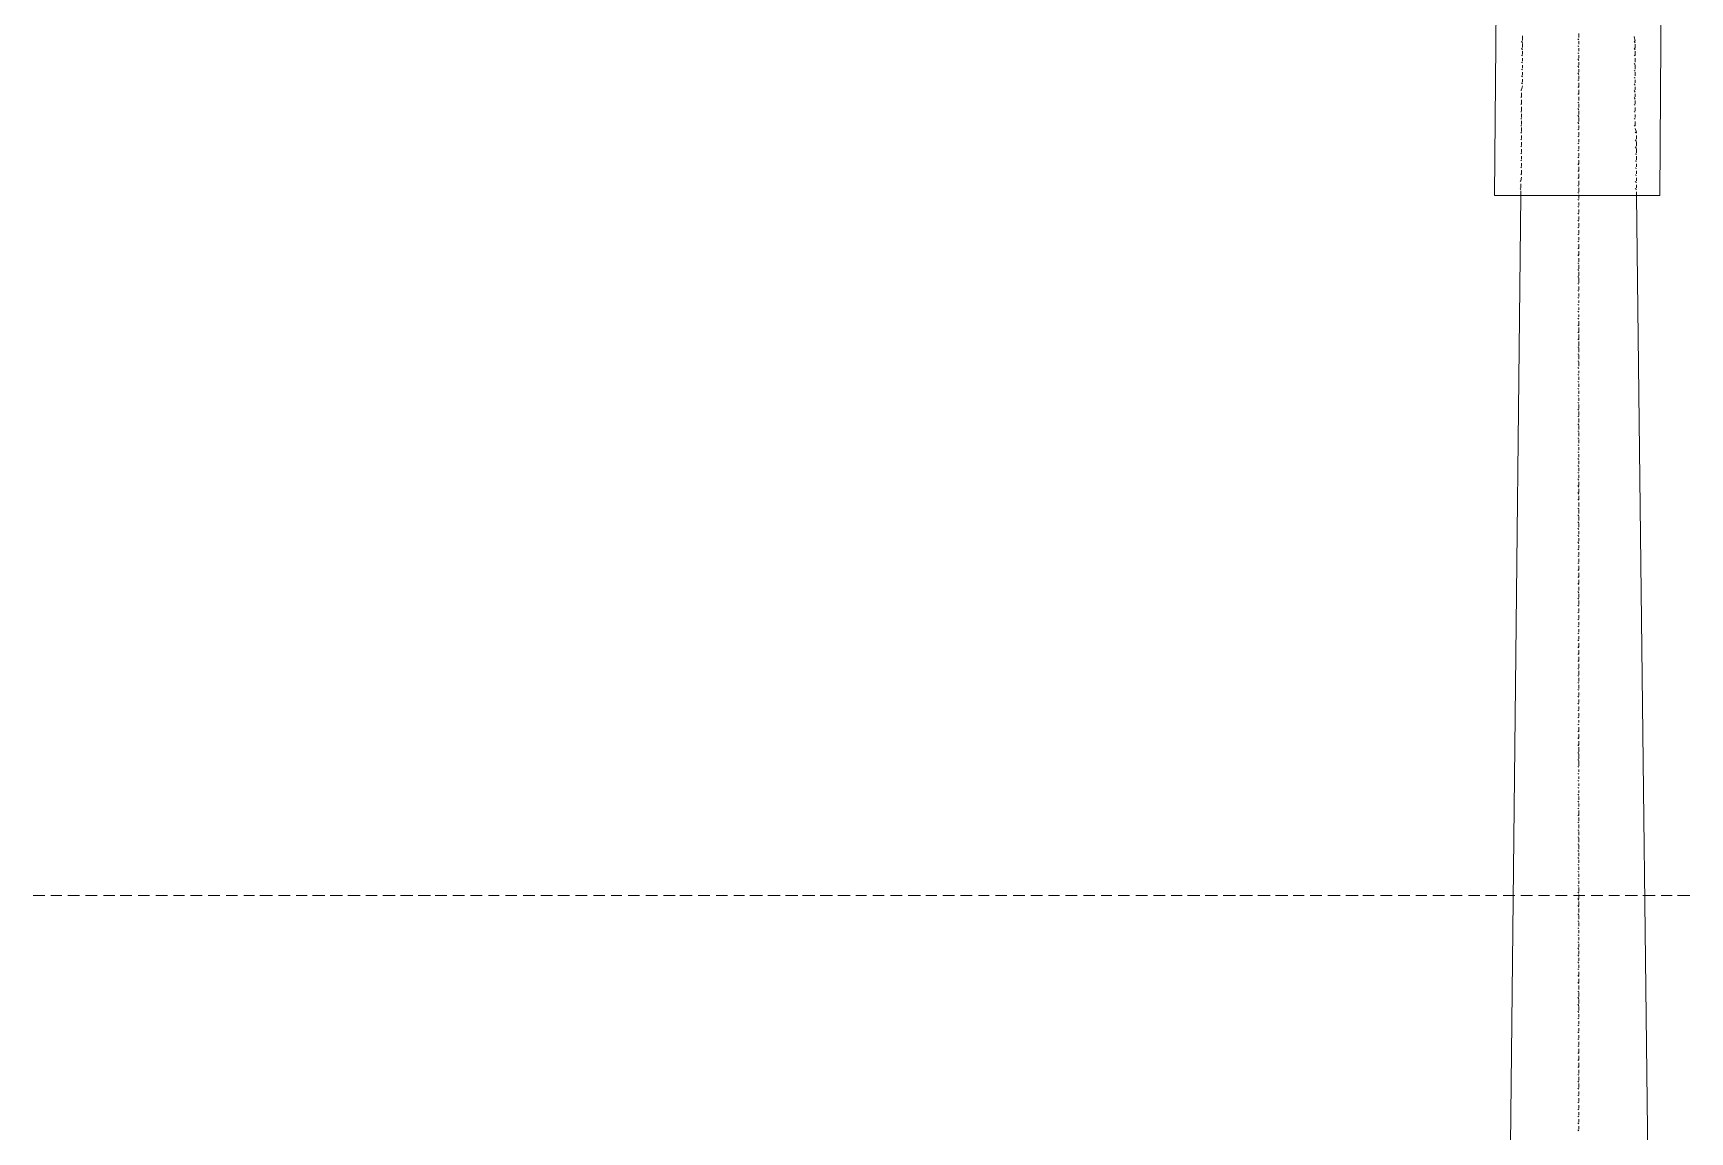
# Model space of a CAD drawing. Header units: millimetres. Extents: x 2928 to 3112, y 1220 to 1280.
# Drawn here: x 3038.499 to 3042.05, y 1252.089 to 1254.444 of the extents above; entities that cross this region are included whole.
import ezdxf

# ---------------------------------------------------------------- set-up
doc = ezdxf.new("R2010")
doc.units = ezdxf.units.MM

msp = doc.modelspace()

# ---------------------------------------------------------------- linework, layer by layer
at = {"color": 7, "linetype": 'Continuous', "lineweight": 5, "true_color": 0x000007}
for points in [[(3041.98879, 1254.53242), (3041.98548, 1254.09577), (3041.63153, 1254.09577), (3041.63484, 1254.501)], [(3041.60672, 1246.67598), (3041.68777, 1254.09577), (3041.68777, 1254.09577)], [(3041.93587, 1254.09577), (3042.02353, 1246.63463), (3042.02353, 1246.63463)]]:
    msp.add_lwpolyline(points, dxfattribs=at)
at = {"color": 252, "linetype": 'Continuous', "lineweight": 13, "true_color": 0x989898}
for points in [[(3041.69107, 1254.43814), (3041.69107, 1254.42822), (3041.69107, 1254.42822)], [(3041.81182, 1254.42987), (3041.81016, 1254.43153), (3041.81016, 1254.43153)], [(3041.81182, 1254.43484), (3041.81182, 1254.44311), (3041.81182, 1254.44311)], [(3041.9309, 1254.43649), (3041.93256, 1254.42657), (3041.93256, 1254.42657)], [(3041.69107, 1254.42326), (3041.68942, 1254.42657), (3041.68942, 1254.42657)], [(3041.69107, 1254.40837), (3041.68942, 1254.41168), (3041.68942, 1254.41168)], [(3041.69107, 1254.39514), (3041.68942, 1254.39679), (3041.68942, 1254.39679)], [(3041.69107, 1254.4216), (3041.69107, 1254.41333), (3041.69107, 1254.41333)], [(3041.69107, 1254.40506), (3041.69107, 1254.39845), (3041.69107, 1254.39845)], [(3041.81182, 1254.41499), (3041.81016, 1254.41664), (3041.81016, 1254.41664)], [(3041.81182, 1254.4001), (3041.81016, 1254.40176), (3041.81016, 1254.40176)], [(3041.81182, 1254.41995), (3041.81182, 1254.42657), (3041.81182, 1254.42657)], [(3041.81182, 1254.40506), (3041.81182, 1254.41168), (3041.81182, 1254.41168)], [(3041.81182, 1254.39018), (3041.81182, 1254.39679), (3041.81182, 1254.39679)], [(3041.93256, 1254.42326), (3041.9309, 1254.42657), (3041.9309, 1254.42657)], [(3041.93256, 1254.40837), (3041.9309, 1254.41168), (3041.9309, 1254.41168)], [(3041.93256, 1254.39514), (3041.9309, 1254.39679), (3041.9309, 1254.39679)], [(3041.93256, 1254.41995), (3041.93256, 1254.41168), (3041.93256, 1254.41168)], [(3041.93256, 1254.40506), (3041.93256, 1254.39679), (3041.93256, 1254.39679)], [(3041.69107, 1254.38025), (3041.68942, 1254.38191), (3041.68942, 1254.38191)], [(3041.69107, 1254.36537), (3041.68942, 1254.36702), (3041.68942, 1254.36702)], [(3041.69107, 1254.39018), (3041.69107, 1254.38356), (3041.69107, 1254.38356)], [(3041.69107, 1254.37529), (3041.69107, 1254.36868), (3041.69107, 1254.36868)], [(3041.69107, 1254.36041), (3041.69107, 1254.35379), (3041.69107, 1254.35379)], [(3041.81182, 1254.38522), (3041.81016, 1254.38852), (3041.81016, 1254.38852)], [(3041.81182, 1254.37033), (3041.81016, 1254.37364), (3041.81016, 1254.37364)], [(3041.81182, 1254.37529), (3041.81182, 1254.38191), (3041.81182, 1254.38191)], [(3041.81182, 1254.36041), (3041.81182, 1254.36702), (3041.81182, 1254.36702)], [(3041.93256, 1254.37695), (3041.9309, 1254.3786), (3041.9309, 1254.3786)], [(3041.93256, 1254.36206), (3041.9309, 1254.36371), (3041.9309, 1254.36371)], [(3041.93256, 1254.39018), (3041.93256, 1254.38191), (3041.93256, 1254.38191)], [(3041.93256, 1254.37529), (3041.93256, 1254.36702), (3041.93256, 1254.36702)], [(3041.93256, 1254.36041), (3041.93256, 1254.35214), (3041.93256, 1254.35214)], [(3041.69107, 1254.35048), (3041.68942, 1254.35214), (3041.68942, 1254.35214)], [(3041.69107, 1254.3356), (3041.68942, 1254.33725), (3041.68942, 1254.33725)], [(3041.69107, 1254.33063), (3041.68942, 1254.32236), (3041.68942, 1254.32236)], [(3041.69107, 1254.34552), (3041.69107, 1254.3389), (3041.69107, 1254.3389)], [(3041.81182, 1254.35544), (3041.81016, 1254.35875), (3041.81016, 1254.35875)], [(3041.81182, 1254.34221), (3041.81016, 1254.34387), (3041.81016, 1254.34387)], [(3041.81182, 1254.32733), (3041.81016, 1254.32898), (3041.81016, 1254.32898)], [(3041.81182, 1254.34552), (3041.81182, 1254.35214), (3041.81182, 1254.35214)], [(3041.81182, 1254.32898), (3041.81182, 1254.33725), (3041.81182, 1254.33725)], [(3041.93256, 1254.34717), (3041.9309, 1254.34883), (3041.9309, 1254.34883)], [(3041.93256, 1254.33229), (3041.9309, 1254.3356), (3041.9309, 1254.3356)], [(3041.93256, 1254.34387), (3041.93256, 1254.33725), (3041.93256, 1254.33725)], [(3041.93256, 1254.32898), (3041.93256, 1254.32236), (3041.93256, 1254.32236)], [(3041.68942, 1254.32071), (3041.68777, 1254.32236), (3041.68777, 1254.32236)], [(3041.68942, 1254.30582), (3041.68777, 1254.30748), (3041.68777, 1254.30748)], [(3041.68942, 1254.29094), (3041.68777, 1254.29259), (3041.68777, 1254.29259)], [(3041.68942, 1254.31575), (3041.68942, 1254.30748), (3041.68942, 1254.30748)], [(3041.68942, 1254.30086), (3041.68942, 1254.29259), (3041.68942, 1254.29259)], [(3041.81182, 1254.31244), (3041.81016, 1254.31409), (3041.81016, 1254.31409)], [(3041.81182, 1254.29425), (3041.81016, 1254.2959), (3041.81016, 1254.2959)], [(3041.81182, 1254.31409), (3041.81182, 1254.32236), (3041.81182, 1254.32236)], [(3041.81182, 1254.29921), (3041.81182, 1254.30748), (3041.81182, 1254.30748)], [(3041.81182, 1254.28432), (3041.81182, 1254.29259), (3041.81182, 1254.29259)], [(3041.93256, 1254.3174), (3041.9309, 1254.32071), (3041.9309, 1254.32071)], [(3041.93256, 1254.30252), (3041.9309, 1254.30582), (3041.9309, 1254.30582)], [(3041.93256, 1254.28928), (3041.9309, 1254.29094), (3041.9309, 1254.29094)], [(3041.93256, 1254.31409), (3041.93256, 1254.30748), (3041.93256, 1254.30748)], [(3041.93256, 1254.29921), (3041.93256, 1254.29259), (3041.93256, 1254.29259)], [(3041.68942, 1254.2744), (3041.68777, 1254.27605), (3041.68777, 1254.27605)], [(3041.68942, 1254.25951), (3041.68777, 1254.26117), (3041.68777, 1254.26117)], [(3041.68942, 1254.28598), (3041.68942, 1254.27771), (3041.68942, 1254.27771)], [(3041.68942, 1254.27109), (3041.68942, 1254.26282), (3041.68942, 1254.26282)], [(3041.68942, 1254.2562), (3041.68942, 1254.24794), (3041.68942, 1254.24794)], [(3041.81182, 1254.27936), (3041.81016, 1254.28267), (3041.81016, 1254.28267)], [(3041.81182, 1254.26447), (3041.81016, 1254.26778), (3041.81016, 1254.26778)], [(3041.81182, 1254.26944), (3041.81182, 1254.27771), (3041.81182, 1254.27771)], [(3041.81182, 1254.25455), (3041.81182, 1254.26282), (3041.81182, 1254.26282)], [(3041.93256, 1254.2744), (3041.9309, 1254.27605), (3041.9309, 1254.27605)], [(3041.93256, 1254.25951), (3041.9309, 1254.26117), (3041.9309, 1254.26117)], [(3041.93256, 1254.28432), (3041.93256, 1254.27771), (3041.93256, 1254.27771)], [(3041.93256, 1254.26944), (3041.93256, 1254.26282), (3041.93256, 1254.26282)], [(3041.93256, 1254.25455), (3041.93256, 1254.24628), (3041.93256, 1254.24628)], [(3041.68942, 1254.24463), (3041.68777, 1254.24628), (3041.68777, 1254.24628)], [(3041.68942, 1254.22974), (3041.68777, 1254.2314), (3041.68777, 1254.2314)], [(3041.68942, 1254.24132), (3041.68942, 1254.23305), (3041.68942, 1254.23305)], [(3041.68942, 1254.22478), (3041.68942, 1254.21816), (3041.68942, 1254.21816)], [(3041.81182, 1254.24959), (3041.81016, 1254.2529), (3041.81016, 1254.2529)], [(3041.81182, 1254.23636), (3041.81016, 1254.23801), (3041.81016, 1254.23801)], [(3041.81182, 1254.22147), (3041.81016, 1254.22313), (3041.81016, 1254.22313)], [(3041.81182, 1254.23967), (3041.81182, 1254.24628), (3041.81182, 1254.24628)], [(3041.81182, 1254.22478), (3041.81182, 1254.2314), (3041.81182, 1254.2314)], [(3041.93256, 1254.24463), (3041.9309, 1254.24628), (3041.9309, 1254.24628)], [(3041.93256, 1254.23967), (3041.93587, 1254.2314), (3041.93587, 1254.2314)], [(3041.93587, 1254.22974), (3041.93256, 1254.2314), (3041.93256, 1254.2314)], [(3041.93587, 1254.22478), (3041.93587, 1254.21651), (3041.93587, 1254.21651)], [(3041.68942, 1254.21486), (3041.68777, 1254.21651), (3041.68777, 1254.21651)], [(3041.68942, 1254.19997), (3041.68777, 1254.20162), (3041.68777, 1254.20162)], [(3041.68942, 1254.18508), (3041.68777, 1254.18674), (3041.68777, 1254.18674)], [(3041.68942, 1254.20989), (3041.68942, 1254.20328), (3041.68942, 1254.20328)], [(3041.68942, 1254.19501), (3041.68942, 1254.18839), (3041.68942, 1254.18839)], [(3041.81182, 1254.20659), (3041.81016, 1254.20824), (3041.81016, 1254.20824)], [(3041.81182, 1254.1917), (3041.81016, 1254.19335), (3041.81016, 1254.19335)], [(3041.81182, 1254.20989), (3041.81182, 1254.21651), (3041.81182, 1254.21651)], [(3041.81182, 1254.19501), (3041.81182, 1254.20162), (3041.81182, 1254.20162)], [(3041.81182, 1254.18012), (3041.81182, 1254.18674), (3041.81182, 1254.18674)], [(3041.93587, 1254.21155), (3041.93256, 1254.21486), (3041.93256, 1254.21486)], [(3041.93587, 1254.19666), (3041.93256, 1254.19997), (3041.93256, 1254.19997)], [(3041.93587, 1254.18343), (3041.93256, 1254.18508), (3041.93256, 1254.18508)], [(3041.93587, 1254.20989), (3041.93587, 1254.20162), (3041.93587, 1254.20162)], [(3041.93587, 1254.19501), (3041.93587, 1254.18674), (3041.93587, 1254.18674)], [(3041.68942, 1254.1702), (3041.68777, 1254.17185), (3041.68777, 1254.17185)], [(3041.68942, 1254.15531), (3041.68777, 1254.15697), (3041.68777, 1254.15697)], [(3041.68942, 1254.18012), (3041.68942, 1254.17351), (3041.68942, 1254.17351)], [(3041.68942, 1254.16524), (3041.68942, 1254.15862), (3041.68942, 1254.15862)], [(3041.68942, 1254.15035), (3041.68942, 1254.14208), (3041.68942, 1254.14208)], [(3041.81182, 1254.17681), (3041.81016, 1254.17847), (3041.81016, 1254.17847)], [(3041.81182, 1254.16193), (3041.81016, 1254.16358), (3041.81016, 1254.16358)], [(3041.81182, 1254.14704), (3041.81016, 1254.1487), (3041.81016, 1254.1487)], [(3041.81182, 1254.16358), (3041.81182, 1254.17185), (3041.81182, 1254.17185)], [(3041.81182, 1254.1487), (3041.81182, 1254.15697), (3041.81182, 1254.15697)], [(3041.93587, 1254.16854), (3041.93256, 1254.1702), (3041.93256, 1254.1702)], [(3041.93587, 1254.15366), (3041.93256, 1254.15531), (3041.93256, 1254.15531)], [(3041.93587, 1254.18012), (3041.93587, 1254.17185), (3041.93587, 1254.17185)], [(3041.93587, 1254.16358), (3041.93587, 1254.15697), (3041.93587, 1254.15697)], [(3041.93587, 1254.1487), (3041.93587, 1254.14208), (3041.93587, 1254.14208)], [(3041.68777, 1254.12554), (3041.68611, 1254.12719), (3041.68611, 1254.12719)], [(3041.68942, 1254.14043), (3041.68777, 1254.14208), (3041.68777, 1254.14208)], [(3041.68942, 1254.13546), (3041.68777, 1254.12719), (3041.68777, 1254.12719)], [(3041.68777, 1254.12058), (3041.68777, 1254.11231), (3041.68777, 1254.11231)], [(3041.81182, 1254.13216), (3041.81016, 1254.13381), (3041.81016, 1254.13381)], [(3041.81182, 1254.11562), (3041.81016, 1254.11727), (3041.81016, 1254.11727)], [(3041.81182, 1254.13381), (3041.81182, 1254.14208), (3041.81182, 1254.14208)], [(3041.81182, 1254.11892), (3041.81182, 1254.12719), (3041.81182, 1254.12719)], [(3041.81182, 1254.10404), (3041.81182, 1254.11231), (3041.81182, 1254.11231)], [(3041.93587, 1254.13877), (3041.93256, 1254.14043), (3041.93256, 1254.14043)], [(3041.93587, 1254.12389), (3041.93256, 1254.12554), (3041.93256, 1254.12554)], [(3041.93587, 1254.13381), (3041.93587, 1254.12719), (3041.93587, 1254.12719)], [(3041.93587, 1254.11892), (3041.93587, 1254.11231), (3041.93587, 1254.11231)], [(3041.68777, 1254.109), (3041.68611, 1254.11065), (3041.68611, 1254.11065)], [(3041.68777, 1254.10569), (3041.68777, 1254.09577), (3041.68777, 1254.09577)], [(3041.81182, 1254.10073), (3041.81016, 1254.10238), (3041.81016, 1254.10238)], [(3041.81182, 1254.08584), (3041.81016, 1254.0875), (3041.81016, 1254.0875)], [(3041.81182, 1254.08915), (3041.81182, 1254.09742), (3041.81182, 1254.09742)], [(3041.81182, 1254.07427), (3041.81182, 1254.08088), (3041.81182, 1254.08088)], [(3041.93587, 1254.109), (3041.93256, 1254.11065), (3041.93256, 1254.11065)], [(3041.93587, 1254.10404), (3041.93587, 1254.09577), (3041.93587, 1254.09577)], [(3041.81182, 1254.07096), (3041.81016, 1254.07261), (3041.81016, 1254.07261)], [(3041.81182, 1254.05607), (3041.81016, 1254.05773), (3041.81016, 1254.05773)], [(3041.81182, 1254.04119), (3041.81016, 1254.04284), (3041.81016, 1254.04284)], [(3041.81182, 1254.05938), (3041.81182, 1254.066), (3041.81182, 1254.066)], [(3041.81182, 1254.04449), (3041.81182, 1254.05111), (3041.81182, 1254.05111)], [(3041.81182, 1254.0263), (3041.81016, 1254.02795), (3041.81016, 1254.02795)], [(3041.81182, 1254.01141), (3041.81016, 1254.01307), (3041.81016, 1254.01307)], [(3041.81182, 1254.02961), (3041.81182, 1254.03622), (3041.81182, 1254.03622)], [(3041.81182, 1254.01472), (3041.81182, 1254.02134), (3041.81182, 1254.02134)], [(3041.81182, 1253.99984), (3041.81182, 1254.00645), (3041.81182, 1254.00645)], [(3041.81182, 1253.99653), (3041.81016, 1253.99818), (3041.81016, 1253.99818)], [(3041.81182, 1253.98164), (3041.81016, 1253.9833), (3041.81016, 1253.9833)], [(3041.81182, 1253.9833), (3041.81182, 1253.99157), (3041.81182, 1253.99157)], [(3041.81182, 1253.96841), (3041.81182, 1253.97668), (3041.81182, 1253.97668)], [(3041.81182, 1253.96676), (3041.81016, 1253.96841), (3041.81016, 1253.96841)], [(3041.81182, 1253.95022), (3041.81016, 1253.95187), (3041.81016, 1253.95187)], [(3041.81182, 1253.93533), (3041.81016, 1253.93699), (3041.81016, 1253.93699)], [(3041.81182, 1253.95353), (3041.81182, 1253.9618), (3041.81182, 1253.9618)], [(3041.81182, 1253.93864), (3041.81182, 1253.94691), (3041.81182, 1253.94691)], [(3041.81182, 1253.92045), (3041.81016, 1253.9221), (3041.81016, 1253.9221)], [(3041.81182, 1253.90556), (3041.81016, 1253.90721), (3041.81016, 1253.90721)], [(3041.81182, 1253.92375), (3041.81182, 1253.93202), (3041.81182, 1253.93202)], [(3041.81182, 1253.90887), (3041.81182, 1253.91879), (3041.81182, 1253.91879)], [(3041.81182, 1253.89398), (3041.81182, 1253.9006), (3041.81182, 1253.9006)], [(3041.81182, 1253.89067), (3041.81016, 1253.89233), (3041.81016, 1253.89233)], [(3041.81182, 1253.87579), (3041.81016, 1253.87744), (3041.81016, 1253.87744)], [(3041.81182, 1253.8609), (3041.81016, 1253.86256), (3041.81016, 1253.86256)], [(3041.81182, 1253.8791), (3041.81182, 1253.88571), (3041.81182, 1253.88571)], [(3041.81182, 1253.86586), (3041.81182, 1253.87083), (3041.81182, 1253.87083)], [(3041.81182, 1253.84602), (3041.81016, 1253.84767), (3041.81016, 1253.84767)], [(3041.81182, 1253.83113), (3041.81016, 1253.83278), (3041.81016, 1253.83278)], [(3041.81182, 1253.85098), (3041.81182, 1253.85594), (3041.81182, 1253.85594)], [(3041.81182, 1253.83609), (3041.81182, 1253.84105), (3041.81182, 1253.84105)], [(3041.81182, 1253.81624), (3041.81016, 1253.8179), (3041.81016, 1253.8179)], [(3041.81182, 1253.80136), (3041.81016, 1253.80301), (3041.81016, 1253.80301)], [(3041.81182, 1253.8179), (3041.81182, 1253.82617), (3041.81182, 1253.82617)], [(3041.81182, 1253.80301), (3041.81182, 1253.81294), (3041.81182, 1253.81294)], [(3041.81182, 1253.78813), (3041.81182, 1253.79805), (3041.81182, 1253.79805)], [(3041.81182, 1253.78647), (3041.81016, 1253.78813), (3041.81016, 1253.78813)], [(3041.81182, 1253.76993), (3041.81016, 1253.77159), (3041.81016, 1253.77159)], [(3041.81182, 1253.75505), (3041.81016, 1253.7567), (3041.81016, 1253.7567)], [(3041.81182, 1253.77324), (3041.81182, 1253.78316), (3041.81182, 1253.78316)], [(3041.81182, 1253.76001), (3041.81182, 1253.76828), (3041.81182, 1253.76828)], [(3041.81182, 1253.74016), (3041.81016, 1253.74181), (3041.81016, 1253.74181)], [(3041.81182, 1253.72527), (3041.81016, 1253.72693), (3041.81016, 1253.72693)], [(3041.81182, 1253.74512), (3041.81182, 1253.75339), (3041.81182, 1253.75339)], [(3041.81182, 1253.73024), (3041.81182, 1253.73851), (3041.81182, 1253.73851)], [(3041.81182, 1253.71039), (3041.81016, 1253.71204), (3041.81016, 1253.71204)], [(3041.81182, 1253.6955), (3041.81016, 1253.69716), (3041.81016, 1253.69716)], [(3041.81182, 1253.71535), (3041.81182, 1253.72031), (3041.81182, 1253.72031)], [(3041.81182, 1253.70046), (3041.81182, 1253.70708), (3041.81182, 1253.70708)], [(3041.81182, 1253.68558), (3041.81182, 1253.69219), (3041.81182, 1253.69219)], [(3041.81182, 1253.68062), (3041.81016, 1253.68227), (3041.81016, 1253.68227)], [(3041.81182, 1253.66573), (3041.81016, 1253.66739), (3041.81016, 1253.66739)], [(3041.81182, 1253.65085), (3041.81016, 1253.6525), (3041.81016, 1253.6525)], [(3041.81182, 1253.67069), (3041.81182, 1253.67731), (3041.81182, 1253.67731)], [(3041.81182, 1253.65581), (3041.81182, 1253.66242), (3041.81182, 1253.66242)], [(3041.81182, 1253.63596), (3041.81016, 1253.63761), (3041.81016, 1253.63761)], [(3041.81182, 1253.62107), (3041.81016, 1253.62273), (3041.81016, 1253.62273)], [(3041.81182, 1253.63927), (3041.81182, 1253.64754), (3041.81182, 1253.64754)], [(3041.81182, 1253.62438), (3041.81182, 1253.63265), (3041.81182, 1253.63265)], [(3041.81182, 1253.6095), (3041.81182, 1253.61777), (3041.81182, 1253.61777)], [(3041.81182, 1253.60453), (3041.81016, 1253.60619), (3041.81016, 1253.60619)], [(3041.81182, 1253.58965), (3041.81016, 1253.5913), (3041.81016, 1253.5913)], [(3041.81182, 1253.59461), (3041.81182, 1253.60288), (3041.81182, 1253.60288)], [(3041.81182, 1253.57972), (3041.81182, 1253.58799), (3041.81182, 1253.58799)], [(3041.81182, 1253.57476), (3041.81016, 1253.57642), (3041.81016, 1253.57642)], [(3041.81182, 1253.55988), (3041.81016, 1253.56153), (3041.81016, 1253.56153)], [(3041.81182, 1253.54499), (3041.81016, 1253.54664), (3041.81016, 1253.54664)], [(3041.81182, 1253.56484), (3041.81182, 1253.57311), (3041.81182, 1253.57311)], [(3041.81182, 1253.54995), (3041.81182, 1253.55657), (3041.81182, 1253.55657)], [(3041.81182, 1253.5301), (3041.81016, 1253.53176), (3041.81016, 1253.53176)], [(3041.81182, 1253.51522), (3041.81016, 1253.51687), (3041.81016, 1253.51687)], [(3041.81182, 1253.53507), (3041.81182, 1253.54168), (3041.81182, 1253.54168)], [(3041.81182, 1253.52018), (3041.81182, 1253.5268), (3041.81182, 1253.5268)], [(3041.81182, 1253.50529), (3041.81182, 1253.51191), (3041.81182, 1253.51191)], [(3041.81182, 1253.50033), (3041.81016, 1253.50199), (3041.81016, 1253.50199)], [(3041.81182, 1253.48545), (3041.81016, 1253.48875), (3041.81016, 1253.48875)], [(3041.81182, 1253.47056), (3041.81016, 1253.47387), (3041.81016, 1253.47387)], [(3041.81182, 1253.49041), (3041.81182, 1253.49702), (3041.81182, 1253.49702)], [(3041.81182, 1253.47387), (3041.81182, 1253.48214), (3041.81182, 1253.48214)], [(3041.81182, 1253.45567), (3041.81016, 1253.45898), (3041.81016, 1253.45898)], [(3041.81182, 1253.44244), (3041.81016, 1253.4441), (3041.81016, 1253.4441)], [(3041.81182, 1253.45898), (3041.81182, 1253.46725), (3041.81182, 1253.46725)], [(3041.81182, 1253.4441), (3041.81182, 1253.45237), (3041.81182, 1253.45237)], [(3041.81182, 1253.42921), (3041.81182, 1253.43748), (3041.81182, 1253.43748)], [(3041.81182, 1253.42425), (3041.81016, 1253.4259), (3041.81016, 1253.4259)], [(3041.81182, 1253.40936), (3041.81016, 1253.41102), (3041.81016, 1253.41102)], [(3041.81182, 1253.41432), (3041.81182, 1253.42259), (3041.81182, 1253.42259)], [(3041.81182, 1253.39944), (3041.81182, 1253.40771), (3041.81182, 1253.40771)], [(3041.81182, 1253.39448), (3041.81016, 1253.39613), (3041.81016, 1253.39613)], [(3041.81182, 1253.37959), (3041.81016, 1253.3829), (3041.81016, 1253.3829)], [(3041.81182, 1253.36471), (3041.81016, 1253.36801), (3041.81016, 1253.36801)], [(3041.81182, 1253.38455), (3041.81182, 1253.39282), (3041.81182, 1253.39282)], [(3041.81182, 1253.36967), (3041.81182, 1253.37628), (3041.81182, 1253.37628)], [(3041.81182, 1253.34982), (3041.81016, 1253.35313), (3041.81016, 1253.35313)], [(3041.81182, 1253.33659), (3041.81016, 1253.33824), (3041.81016, 1253.33824)], [(3041.81182, 1253.35478), (3041.81182, 1253.3614), (3041.81182, 1253.3614)], [(3041.81182, 1253.3399), (3041.81182, 1253.34651), (3041.81182, 1253.34651)], [(3041.81182, 1253.32501), (3041.81182, 1253.33163), (3041.81182, 1253.33163)], [(3041.81182, 1253.3217), (3041.81016, 1253.32336), (3041.81016, 1253.32336)], [(3041.81182, 1253.30682), (3041.81016, 1253.30847), (3041.81016, 1253.30847)], [(3041.81182, 1253.31012), (3041.81182, 1253.31674), (3041.81182, 1253.31674)], [(3041.81182, 1253.29358), (3041.81182, 1253.30185), (3041.81182, 1253.30185)], [(3041.81182, 1253.29193), (3041.81016, 1253.29358), (3041.81016, 1253.29358)], [(3041.81182, 1253.27704), (3041.81016, 1253.2787), (3041.81016, 1253.2787)], [(3041.81182, 1253.26216), (3041.81016, 1253.26381), (3041.81016, 1253.26381)], [(3041.81182, 1253.2787), (3041.81182, 1253.28697), (3041.81182, 1253.28697)], [(3041.81182, 1253.26381), (3041.81182, 1253.27208), (3041.81182, 1253.27208)], [(3041.81182, 1253.24396), (3041.81016, 1253.24727), (3041.81016, 1253.24727)], [(3041.81182, 1253.23073), (3041.81016, 1253.23239), (3041.81016, 1253.23239)], [(3041.81182, 1253.24893), (3041.81182, 1253.2572), (3041.81182, 1253.2572)], [(3041.81182, 1253.23404), (3041.81182, 1253.24231), (3041.81182, 1253.24231)], [(3041.81182, 1253.21915), (3041.81182, 1253.22742), (3041.81182, 1253.22742)], [(3041.81182, 1253.21585), (3041.81016, 1253.2175), (3041.81016, 1253.2175)], [(3041.81182, 1253.20096), (3041.81016, 1253.20261), (3041.81016, 1253.20261)], [(3041.81182, 1253.20427), (3041.81182, 1253.21088), (3041.81182, 1253.21088)], [(3041.81182, 1253.18938), (3041.81182, 1253.196), (3041.81182, 1253.196)], [(3041.81182, 1253.18607), (3041.81016, 1253.18773), (3041.81016, 1253.18773)], [(3041.81182, 1253.17119), (3041.81016, 1253.17284), (3041.81016, 1253.17284)], [(3041.81182, 1253.1563), (3041.81016, 1253.15796), (3041.81016, 1253.15796)], [(3041.81182, 1253.1745), (3041.81182, 1253.18111), (3041.81182, 1253.18111)], [(3041.81182, 1253.15961), (3041.81182, 1253.16623), (3041.81182, 1253.16623)], [(3041.81182, 1253.14142), (3041.81016, 1253.14307), (3041.81016, 1253.14307)], [(3041.81182, 1253.12653), (3041.81016, 1253.12818), (3041.81016, 1253.12818)], [(3041.81182, 1253.14472), (3041.81182, 1253.15134), (3041.81182, 1253.15134)], [(3041.81182, 1253.12818), (3041.81182, 1253.13645), (3041.81182, 1253.13645)], [(3041.81182, 1253.1133), (3041.81182, 1253.12157), (3041.81182, 1253.12157)], [(3041.81182, 1253.11165), (3041.81016, 1253.1133), (3041.81016, 1253.1133)], [(3041.81182, 1253.09676), (3041.81016, 1253.09841), (3041.81016, 1253.09841)], [(3041.81182, 1253.08022), (3041.81016, 1253.08187), (3041.81016, 1253.08187)], [(3041.81182, 1253.09841), (3041.81182, 1253.10668), (3041.81182, 1253.10668)], [(3041.81182, 1253.08353), (3041.81182, 1253.0918), (3041.81182, 1253.0918)], [(3041.81182, 1253.06533), (3041.81016, 1253.06699), (3041.81016, 1253.06699)], [(3041.81182, 1253.05045), (3041.81016, 1253.0521), (3041.81016, 1253.0521)], [(3041.81182, 1253.06864), (3041.81182, 1253.07691), (3041.81182, 1253.07691)], [(3041.81182, 1253.05376), (3041.81182, 1253.06203), (3041.81182, 1253.06203)], [(3041.81182, 1253.03887), (3041.81182, 1253.04714), (3041.81182, 1253.04714)], [(3041.81182, 1253.03556), (3041.81016, 1253.03722), (3041.81016, 1253.03722)], [(3041.81182, 1253.02068), (3041.81016, 1253.02233), (3041.81016, 1253.02233)], [(3041.81182, 1253.02398), (3041.81182, 1253.0306), (3041.81182, 1253.0306)], [(3041.81182, 1253.0091), (3041.81182, 1253.01571), (3041.81182, 1253.01571)], [(3041.81182, 1253.00579), (3041.81016, 1253.00744), (3041.81016, 1253.00744)], [(3041.81182, 1252.9909), (3041.81016, 1252.99256), (3041.81016, 1252.99256)], [(3041.81182, 1252.97602), (3041.81016, 1252.97767), (3041.81016, 1252.97767)], [(3041.81182, 1252.99421), (3041.81182, 1253.00083), (3041.81182, 1253.00083)], [(3041.81182, 1252.97933), (3041.81182, 1252.98594), (3041.81182, 1252.98594)], [(3041.81182, 1252.96113), (3041.81016, 1252.96279), (3041.81016, 1252.96279)], [(3041.81182, 1252.94625), (3041.81016, 1252.9479), (3041.81016, 1252.9479)], [(3041.81182, 1252.96609), (3041.81182, 1252.97106), (3041.81182, 1252.97106)], [(3041.81182, 1252.9479), (3041.81182, 1252.95617), (3041.81182, 1252.95617)], [(3041.81182, 1252.93301), (3041.81182, 1252.94128), (3041.81182, 1252.94128)], [(3041.81182, 1252.93136), (3041.81016, 1252.93301), (3041.81016, 1252.93301)], [(3041.81182, 1252.91647), (3041.81016, 1252.91813), (3041.81016, 1252.91813)], [(3041.81182, 1252.91813), (3041.81182, 1252.9264), (3041.81182, 1252.9264)], [(3041.81182, 1252.90324), (3041.81182, 1252.91317), (3041.81182, 1252.91317)], [(3041.81182, 1252.89993), (3041.81016, 1252.90159), (3041.81016, 1252.90159)], [(3041.81182, 1252.88505), (3041.81016, 1252.8867), (3041.81016, 1252.8867)], [(3041.81182, 1252.87016), (3041.81016, 1252.87182), (3041.81016, 1252.87182)], [(3041.81182, 1252.88836), (3041.81182, 1252.89828), (3041.81182, 1252.89828)], [(3041.81182, 1252.87347), (3041.81182, 1252.88339), (3041.81182, 1252.88339)], [(3041.81182, 1252.85528), (3041.81016, 1252.85693), (3041.81016, 1252.85693)], [(3041.81182, 1252.84039), (3041.81016, 1252.84204), (3041.81016, 1252.84204)], [(3041.81182, 1252.86024), (3041.81182, 1252.8652), (3041.81182, 1252.8652)], [(3041.81182, 1252.84535), (3041.81182, 1252.85031), (3041.81182, 1252.85031)], [(3041.81182, 1252.83047), (3041.81182, 1252.83543), (3041.81182, 1252.83543)], [(3041.81182, 1252.82551), (3041.81016, 1252.82716), (3041.81016, 1252.82716)], [(3041.81182, 1252.81062), (3041.81016, 1252.81227), (3041.81016, 1252.81227)], [(3041.81182, 1252.79573), (3041.81016, 1252.79739), (3041.81016, 1252.79739)], [(3041.81182, 1252.81558), (3041.81182, 1252.82054), (3041.81182, 1252.82054)], [(3041.81182, 1252.8007), (3041.81182, 1252.80731), (3041.81182, 1252.80731)], [(3041.81182, 1252.78085), (3041.81016, 1252.7825), (3041.81016, 1252.7825)], [(3041.81182, 1252.76596), (3041.81016, 1252.76762), (3041.81016, 1252.76762)], [(3041.81182, 1252.78581), (3041.81182, 1252.79243), (3041.81182, 1252.79243)], [(3041.81182, 1252.76762), (3041.81182, 1252.77754), (3041.81182, 1252.77754)], [(3041.81182, 1252.75438), (3041.81182, 1252.76265), (3041.81182, 1252.76265)], [(3041.81182, 1252.75108), (3041.81016, 1252.75273), (3041.81016, 1252.75273)], [(3041.81182, 1252.73454), (3041.81016, 1252.73619), (3041.81016, 1252.73619)], [(3041.81182, 1252.7395), (3041.81182, 1252.74777), (3041.81182, 1252.74777)], [(3041.81182, 1252.72461), (3041.81182, 1252.73288), (3041.81182, 1252.73288)], [(3041.81182, 1252.71965), (3041.81016, 1252.7213), (3041.81016, 1252.7213)], [(3041.81182, 1252.70476), (3041.81016, 1252.70642), (3041.81016, 1252.70642)], [(3041.81182, 1252.68988), (3041.81016, 1252.69153), (3041.81016, 1252.69153)], [(3041.81182, 1252.70973), (3041.81182, 1252.718), (3041.81182, 1252.718)], [(3041.81182, 1252.69484), (3041.81182, 1252.70311), (3041.81182, 1252.70311)], [(3041.81182, 1252.67499), (3041.81016, 1252.67665), (3041.81016, 1252.67665)], [(3041.81182, 1252.66011), (3041.81016, 1252.66176), (3041.81016, 1252.66176)], [(3041.81182, 1252.67995), (3041.81182, 1252.68657), (3041.81182, 1252.68657)], [(3041.81182, 1252.66507), (3041.81182, 1252.67168), (3041.81182, 1252.67168)], [(3041.81182, 1252.65018), (3041.81182, 1252.6568), (3041.81182, 1252.6568)], [(3041.81182, 1252.64522), (3041.81016, 1252.64687), (3041.81016, 1252.64687)], [(3041.81182, 1252.63033), (3041.81016, 1252.63199), (3041.81016, 1252.63199)], [(3041.81182, 1252.6353), (3041.81182, 1252.64191), (3041.81182, 1252.64191)], [(3041.81182, 1252.62041), (3041.81182, 1252.62703), (3041.81182, 1252.62703)], [(3038.52369, 1252.5956), (3038.49888, 1252.5956), (3038.49888, 1252.5956)], [(3038.56007, 1252.5956), (3038.53692, 1252.5956), (3038.53692, 1252.5956)], [(3038.59812, 1252.5956), (3038.57331, 1252.5956), (3038.57331, 1252.5956)], [(3038.63616, 1252.5956), (3038.61135, 1252.5956), (3038.61135, 1252.5956)], [(3038.6742, 1252.5956), (3038.64939, 1252.5956), (3038.64939, 1252.5956)], [(3038.71059, 1252.5956), (3038.68578, 1252.5956), (3038.68578, 1252.5956)], [(3038.74863, 1252.5956), (3038.72382, 1252.5956), (3038.72382, 1252.5956)], [(3038.78667, 1252.5956), (3038.76186, 1252.5956), (3038.76186, 1252.5956)], [(3038.82306, 1252.5956), (3038.7999, 1252.5956), (3038.7999, 1252.5956)], [(3038.8611, 1252.5956), (3038.83629, 1252.5956), (3038.83629, 1252.5956)], [(3038.89914, 1252.5956), (3038.87433, 1252.5956), (3038.87433, 1252.5956)], [(3038.93718, 1252.5956), (3038.91237, 1252.5956), (3038.91237, 1252.5956)], [(3038.97357, 1252.5956), (3038.95042, 1252.5956), (3038.95042, 1252.5956)], [(3039.01161, 1252.5956), (3038.98515, 1252.5956), (3038.98515, 1252.5956)], [(3039.04966, 1252.5956), (3039.02485, 1252.5956), (3039.02485, 1252.5956)], [(3039.08604, 1252.5956), (3039.06289, 1252.5956), (3039.06289, 1252.5956)], [(3039.12408, 1252.5956), (3039.09762, 1252.5956), (3039.09762, 1252.5956)], [(3039.16213, 1252.5956), (3039.13566, 1252.5956), (3039.13566, 1252.5956)], [(3039.20017, 1252.5956), (3039.1737, 1252.5956), (3039.1737, 1252.5956)], [(3039.23656, 1252.5956), (3039.21175, 1252.5956), (3039.21175, 1252.5956)], [(3039.2746, 1252.5956), (3039.24813, 1252.5956), (3039.24813, 1252.5956)], [(3039.31264, 1252.5956), (3039.28618, 1252.5956), (3039.28618, 1252.5956)], [(3039.35068, 1252.5956), (3039.32422, 1252.5956), (3039.32422, 1252.5956)], [(3039.38542, 1252.5956), (3039.36061, 1252.5956), (3039.36061, 1252.5956)], [(3039.42346, 1252.5956), (3039.39865, 1252.5956), (3039.39865, 1252.5956)], [(3039.4615, 1252.5956), (3039.43669, 1252.5956), (3039.43669, 1252.5956)], [(3039.49789, 1252.5956), (3039.47473, 1252.5956), (3039.47473, 1252.5956)], [(3039.53593, 1252.5956), (3039.51112, 1252.5956), (3039.51112, 1252.5956)], [(3039.57397, 1252.5956), (3039.54916, 1252.5956), (3039.54916, 1252.5956)], [(3039.61201, 1252.5956), (3039.5872, 1252.5956), (3039.5872, 1252.5956)], [(3039.6484, 1252.5956), (3039.62359, 1252.5956), (3039.62359, 1252.5956)], [(3039.68644, 1252.5956), (3039.66163, 1252.5956), (3039.66163, 1252.5956)], [(3039.72448, 1252.5956), (3039.69967, 1252.5956), (3039.69967, 1252.5956)], [(3039.76087, 1252.5956), (3039.73771, 1252.5956), (3039.73771, 1252.5956)], [(3039.79891, 1252.5956), (3039.7741, 1252.5956), (3039.7741, 1252.5956)], [(3039.83695, 1252.5956), (3039.81214, 1252.5956), (3039.81214, 1252.5956)], [(3039.875, 1252.5956), (3039.85019, 1252.5956), (3039.85019, 1252.5956)], [(3039.91138, 1252.5956), (3039.88492, 1252.5956), (3039.88492, 1252.5956)], [(3039.94943, 1252.5956), (3039.92462, 1252.5956), (3039.92462, 1252.5956)], [(3039.98747, 1252.5956), (3039.96266, 1252.5956), (3039.96266, 1252.5956)], [(3040.02385, 1252.5956), (3040.0007, 1252.5956), (3040.0007, 1252.5956)], [(3040.0619, 1252.5956), (3040.03543, 1252.5956), (3040.03543, 1252.5956)], [(3040.09994, 1252.5956), (3040.07347, 1252.5956), (3040.07347, 1252.5956)], [(3040.13798, 1252.5956), (3040.11152, 1252.5956), (3040.11152, 1252.5956)], [(3040.17437, 1252.5956), (3040.1479, 1252.5956), (3040.1479, 1252.5956)], [(3040.21241, 1252.5956), (3040.18595, 1252.5956), (3040.18595, 1252.5956)], [(3040.25045, 1252.5956), (3040.22399, 1252.5956), (3040.22399, 1252.5956)], [(3040.28518, 1252.5956), (3040.26203, 1252.5956), (3040.26203, 1252.5956)], [(3040.32323, 1252.5956), (3040.29842, 1252.5956), (3040.29842, 1252.5956)], [(3040.36127, 1252.5956), (3040.33646, 1252.5956), (3040.33646, 1252.5956)], [(3040.40096, 1252.5956), (3040.3745, 1252.5956), (3040.3745, 1252.5956)], [(3040.4357, 1252.5956), (3040.41254, 1252.5956), (3040.41254, 1252.5956)], [(3040.47374, 1252.5956), (3040.44893, 1252.5956), (3040.44893, 1252.5956)], [(3040.51178, 1252.5956), (3040.48697, 1252.5956), (3040.48697, 1252.5956)], [(3040.54817, 1252.5956), (3040.52501, 1252.5956), (3040.52501, 1252.5956)], [(3040.58621, 1252.5956), (3040.5614, 1252.5956), (3040.5614, 1252.5956)], [(3040.62425, 1252.5956), (3040.59944, 1252.5956), (3040.59944, 1252.5956)], [(3040.66229, 1252.5956), (3040.63748, 1252.5956), (3040.63748, 1252.5956)], [(3040.69868, 1252.5956), (3040.67553, 1252.5956), (3040.67553, 1252.5956)], [(3040.73672, 1252.5956), (3040.71191, 1252.5956), (3040.71191, 1252.5956)], [(3040.77477, 1252.5956), (3040.74996, 1252.5956), (3040.74996, 1252.5956)], [(3040.81115, 1252.5956), (3040.788, 1252.5956), (3040.788, 1252.5956)], [(3040.84919, 1252.5956), (3040.82438, 1252.5956), (3040.82438, 1252.5956)], [(3040.88724, 1252.5956), (3040.86243, 1252.5956), (3040.86243, 1252.5956)], [(3040.92528, 1252.5956), (3040.90047, 1252.5956), (3040.90047, 1252.5956)], [(3040.96167, 1252.5956), (3040.93851, 1252.5956), (3040.93851, 1252.5956)], [(3040.99971, 1252.5956), (3040.97324, 1252.5956), (3040.97324, 1252.5956)], [(3041.03775, 1252.5956), (3041.01129, 1252.5956), (3041.01129, 1252.5956)], [(3041.07579, 1252.5956), (3041.04933, 1252.5956), (3041.04933, 1252.5956)], [(3041.11218, 1252.5956), (3041.08572, 1252.5956), (3041.08572, 1252.5956)], [(3041.15022, 1252.5956), (3041.12376, 1252.5956), (3041.12376, 1252.5956)], [(3041.18826, 1252.5956), (3041.1618, 1252.5956), (3041.1618, 1252.5956)], [(3041.223, 1252.5956), (3041.19984, 1252.5956), (3041.19984, 1252.5956)], [(3041.26104, 1252.5956), (3041.23623, 1252.5956), (3041.23623, 1252.5956)], [(3041.30073, 1252.5956), (3041.27427, 1252.5956), (3041.27427, 1252.5956)], [(3041.33878, 1252.5956), (3041.31231, 1252.5956), (3041.31231, 1252.5956)], [(3041.37351, 1252.5956), (3041.3487, 1252.5956), (3041.3487, 1252.5956)], [(3041.41155, 1252.5956), (3041.38674, 1252.5956), (3041.38674, 1252.5956)], [(3041.44959, 1252.5956), (3041.42478, 1252.5956), (3041.42478, 1252.5956)], [(3041.48598, 1252.5956), (3041.46282, 1252.5956), (3041.46282, 1252.5956)], [(3041.52402, 1252.5956), (3041.49921, 1252.5956), (3041.49921, 1252.5956)], [(3041.56206, 1252.5956), (3041.53725, 1252.5956), (3041.53725, 1252.5956)], [(3041.60011, 1252.5956), (3041.5753, 1252.5956), (3041.5753, 1252.5956)], [(3041.63649, 1252.5956), (3041.61168, 1252.5956), (3041.61168, 1252.5956)], [(3041.67453, 1252.5956), (3041.64973, 1252.5956), (3041.64973, 1252.5956)], [(3041.71258, 1252.5956), (3041.68777, 1252.5956), (3041.68777, 1252.5956)], [(3041.74896, 1252.5956), (3041.72581, 1252.5956), (3041.72581, 1252.5956)], [(3041.78701, 1252.5956), (3041.7622, 1252.5956), (3041.7622, 1252.5956)], [(3041.82505, 1252.5956), (3041.80024, 1252.5956), (3041.80024, 1252.5956)], [(3041.81182, 1252.61545), (3041.81016, 1252.6171), (3041.81016, 1252.6171)], [(3041.81182, 1252.60056), (3041.81016, 1252.60222), (3041.81016, 1252.60222)], [(3041.81182, 1252.58568), (3041.81016, 1252.58898), (3041.81016, 1252.58898)], [(3041.81182, 1252.60387), (3041.81182, 1252.61214), (3041.81182, 1252.61214)], [(3041.81182, 1252.58898), (3041.81182, 1252.59725), (3041.81182, 1252.59725)], [(3041.86309, 1252.5956), (3041.83828, 1252.5956), (3041.83828, 1252.5956)], [(3041.89948, 1252.5956), (3041.87632, 1252.5956), (3041.87632, 1252.5956)], [(3041.93752, 1252.5956), (3041.91106, 1252.5956), (3041.91106, 1252.5956)], [(3041.97556, 1252.5956), (3041.9491, 1252.5956), (3041.9491, 1252.5956)], [(3042.01195, 1252.5956), (3041.98879, 1252.5956), (3041.98879, 1252.5956)], [(3042.04999, 1252.5956), (3042.02353, 1252.5956), (3042.02353, 1252.5956)], [(3041.81182, 1252.57079), (3041.81016, 1252.5741), (3041.81016, 1252.5741)], [(3041.81182, 1252.55425), (3041.81016, 1252.5559), (3041.81016, 1252.5559)], [(3041.81182, 1252.5741), (3041.81182, 1252.58237), (3041.81182, 1252.58237)], [(3041.81182, 1252.55921), (3041.81182, 1252.56748), (3041.81182, 1252.56748)], [(3041.81182, 1252.54433), (3041.81182, 1252.5526), (3041.81182, 1252.5526)], [(3041.81182, 1252.53937), (3041.81016, 1252.54102), (3041.81016, 1252.54102)], [(3041.81182, 1252.52448), (3041.81016, 1252.52613), (3041.81016, 1252.52613)], [(3041.81182, 1252.52944), (3041.81182, 1252.53771), (3041.81182, 1252.53771)], [(3041.81182, 1252.51456), (3041.81182, 1252.52117), (3041.81182, 1252.52117)], [(3041.81182, 1252.50959), (3041.81016, 1252.51125), (3041.81016, 1252.51125)], [(3041.81182, 1252.49471), (3041.81016, 1252.49636), (3041.81016, 1252.49636)], [(3041.81182, 1252.47982), (3041.81016, 1252.48313), (3041.81016, 1252.48313)], [(3041.81182, 1252.49967), (3041.81182, 1252.50629), (3041.81182, 1252.50629)], [(3041.81182, 1252.48478), (3041.81182, 1252.4914), (3041.81182, 1252.4914)], [(3041.81182, 1252.46494), (3041.81016, 1252.46824), (3041.81016, 1252.46824)], [(3041.81182, 1252.45005), (3041.81016, 1252.45336), (3041.81016, 1252.45336)], [(3041.81182, 1252.4699), (3041.81182, 1252.47651), (3041.81182, 1252.47651)], [(3041.81182, 1252.45501), (3041.81182, 1252.46163), (3041.81182, 1252.46163)], [(3041.81182, 1252.44013), (3041.81182, 1252.44674), (3041.81182, 1252.44674)], [(3041.81182, 1252.43682), (3041.81016, 1252.43847), (3041.81016, 1252.43847)], [(3041.81182, 1252.42193), (3041.81016, 1252.42359), (3041.81016, 1252.42359)], [(3041.81182, 1252.40705), (3041.81016, 1252.4087), (3041.81016, 1252.4087)], [(3041.81182, 1252.42359), (3041.81182, 1252.43186), (3041.81182, 1252.43186)], [(3041.81182, 1252.4087), (3041.81182, 1252.41697), (3041.81182, 1252.41697)], [(3041.81182, 1252.38885), (3041.81016, 1252.39051), (3041.81016, 1252.39051)], [(3041.81182, 1252.37397), (3041.81016, 1252.37727), (3041.81016, 1252.37727)], [(3041.81182, 1252.39381), (3041.81182, 1252.40208), (3041.81182, 1252.40208)], [(3041.81182, 1252.37893), (3041.81182, 1252.3872), (3041.81182, 1252.3872)], [(3041.81182, 1252.36404), (3041.81182, 1252.37231), (3041.81182, 1252.37231)], [(3041.81182, 1252.35908), (3041.81016, 1252.36239), (3041.81016, 1252.36239)], [(3041.81182, 1252.34419), (3041.81016, 1252.3475), (3041.81016, 1252.3475)], [(3041.81182, 1252.34916), (3041.81182, 1252.35743), (3041.81182, 1252.35743)], [(3041.81182, 1252.33427), (3041.81182, 1252.34089), (3041.81182, 1252.34089)], [(3041.81182, 1252.33096), (3041.81016, 1252.33262), (3041.81016, 1252.33262)], [(3041.81182, 1252.31608), (3041.81016, 1252.31773), (3041.81016, 1252.31773)], [(3041.81182, 1252.30119), (3041.81016, 1252.30284), (3041.81016, 1252.30284)], [(3041.81182, 1252.31938), (3041.81182, 1252.326), (3041.81182, 1252.326)], [(3041.81182, 1252.3045), (3041.81182, 1252.31111), (3041.81182, 1252.31111)], [(3041.81182, 1252.2863), (3041.81016, 1252.28796), (3041.81016, 1252.28796)], [(3041.81182, 1252.27142), (3041.81016, 1252.27307), (3041.81016, 1252.27307)], [(3041.81182, 1252.28961), (3041.81182, 1252.29623), (3041.81182, 1252.29623)], [(3041.81182, 1252.27473), (3041.81182, 1252.28134), (3041.81182, 1252.28134)], [(3041.81182, 1252.25819), (3041.81182, 1252.26646), (3041.81182, 1252.26646)], [(3041.81182, 1252.25653), (3041.81016, 1252.25819), (3041.81016, 1252.25819)], [(3041.81182, 1252.24165), (3041.81016, 1252.2433), (3041.81016, 1252.2433)], [(3041.81182, 1252.2433), (3041.81182, 1252.25157), (3041.81182, 1252.25157)], [(3041.81182, 1252.22842), (3041.81182, 1252.23669), (3041.81182, 1252.23669)], [(3041.81182, 1252.22676), (3041.81016, 1252.22842), (3041.81016, 1252.22842)], [(3041.81182, 1252.21022), (3041.81016, 1252.21188), (3041.81016, 1252.21188)], [(3041.81182, 1252.19534), (3041.81016, 1252.19699), (3041.81016, 1252.19699)], [(3041.81182, 1252.21353), (3041.81182, 1252.2218), (3041.81182, 1252.2218)], [(3041.81182, 1252.19864), (3041.81182, 1252.20691), (3041.81182, 1252.20691)], [(3041.81182, 1252.18045), (3041.81016, 1252.1821), (3041.81016, 1252.1821)], [(3041.81182, 1252.16556), (3041.81016, 1252.16722), (3041.81016, 1252.16722)], [(3041.81182, 1252.18376), (3041.81182, 1252.19203), (3041.81182, 1252.19203)], [(3041.81182, 1252.16887), (3041.81182, 1252.17549), (3041.81182, 1252.17549)], [(3041.81182, 1252.15399), (3041.81182, 1252.1606), (3041.81182, 1252.1606)], [(3041.81182, 1252.15068), (3041.81016, 1252.15233), (3041.81016, 1252.15233)], [(3041.81182, 1252.13579), (3041.81016, 1252.13745), (3041.81016, 1252.13745)], [(3041.81182, 1252.12091), (3041.81016, 1252.12256), (3041.81016, 1252.12256)], [(3041.81182, 1252.1391), (3041.81182, 1252.14572), (3041.81182, 1252.14572)], [(3041.81182, 1252.12421), (3041.81182, 1252.13083), (3041.81182, 1252.13083)], [(3041.81182, 1252.10602), (3041.81016, 1252.10767), (3041.81016, 1252.10767)], [(3041.81182, 1252.09113), (3041.81016, 1252.09279), (3041.81016, 1252.09279)], [(3041.81182, 1252.10933), (3041.81182, 1252.11594), (3041.81182, 1252.11594)], [(3041.81182, 1252.09444), (3041.81182, 1252.10106), (3041.81182, 1252.10106)]]:
    msp.add_lwpolyline(points, dxfattribs=at)

doc.saveas('drawing.dxf')
